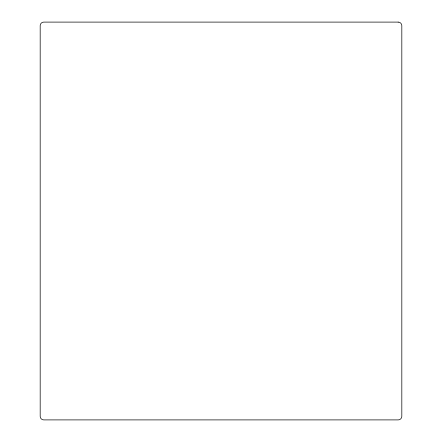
<?xml version="1.0" encoding="UTF-8"?>
<svg xmlns="http://www.w3.org/2000/svg" width="442" height="442" viewBox="0 0 442 442"><rect width="100%" height="100%" fill="white"/><g stroke="black" fill="none" stroke-linecap="round" stroke-linejoin="round"><path stroke-width="0.66" d="M398.203 22.1L43.797 22.1A3.619 3.619 0 0 0 40.183 25.719L40.183 416.281A3.619 3.619 0 0 0 43.797 419.9L398.203 419.9A3.619 3.619 0 0 0 401.817 416.281L401.817 25.719A3.619 3.619 0 0 0 398.203 22.1"/></g></svg>
